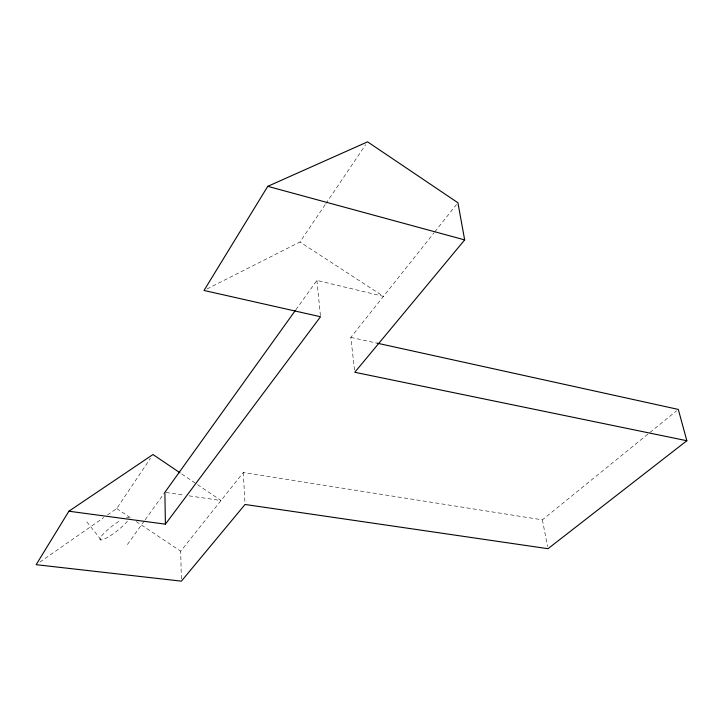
<?xml version="1.0" encoding="UTF-8"?>
<svg xmlns="http://www.w3.org/2000/svg" width="723" height="723" viewBox="0 0 723 723"><rect width="100%" height="100%" fill="white"/><g stroke="black" fill="none" stroke-linecap="round" stroke-linejoin="round"><path stroke-width="0.54" stroke-dasharray="3.62 2.71" d="M107.465 515.011L116.728 508.558L150.474 458.265M207.013 288.947L299.946 242.015L325.233 204.564M325.865 203.633L365.684 144.654M127.411 544.536L144.501 520.714M145.16 519.801L164.88 492.318M295.861 309.769L316.918 280.416L383.452 296.358L299.946 242.015M181.346 578.933L180.705 551.188L243.308 472.499L542.386 519.846L676.565 410.827M354.532 370.095L350.818 337.388L434.035 232.788M434.74 231.902L456.52 204.537M39.855 562.105L103.76 517.587M126.534 517.551L128.188 517.361A18.084 3.425 -37.5 0 1 128.893 517.939M165.983 492.471L184.69 495.21M189.101 495.851L221.012 500.515L180.94 473.429M350.818 337.388L377.279 343.208M116.728 508.558L130.637 517.822M136.195 521.527L180.705 551.188M86.841 521.834L101.148 539.936M542.386 519.846L547.582 546.561M316.918 280.416L320.416 315.644M243.308 472.499L244.989 503.371M127.393 521.175A18.084 3.425 -37.5 0 1 122.494 526.362L119.15 529.272A18.084 3.425 -37.5 0 1 102.503 539.729L100.768 540A18.084 3.425 -37.5 0 1 106.254 531.053L109.688 528.061A18.084 3.425 -37.5 0 1 120.895 520.153"/><path stroke-width="1.08" d="M180.009 472.806L152.978 454.541L68.884 511.215L36.15 564.681L181.392 581.156L245.043 504.473L547.998 548.703L686.85 440.732L678.301 409.417L377.279 343.208M686.85 440.732L354.785 372.282L464.672 239.9L457.921 202.765L367.573 141.844L267.754 186.335L204.013 290.465L320.524 316.746L165.404 524.166L68.884 511.215M295.201 310.682L164.88 492.318L165.404 524.166M267.754 186.335L464.672 239.9"/></g></svg>
